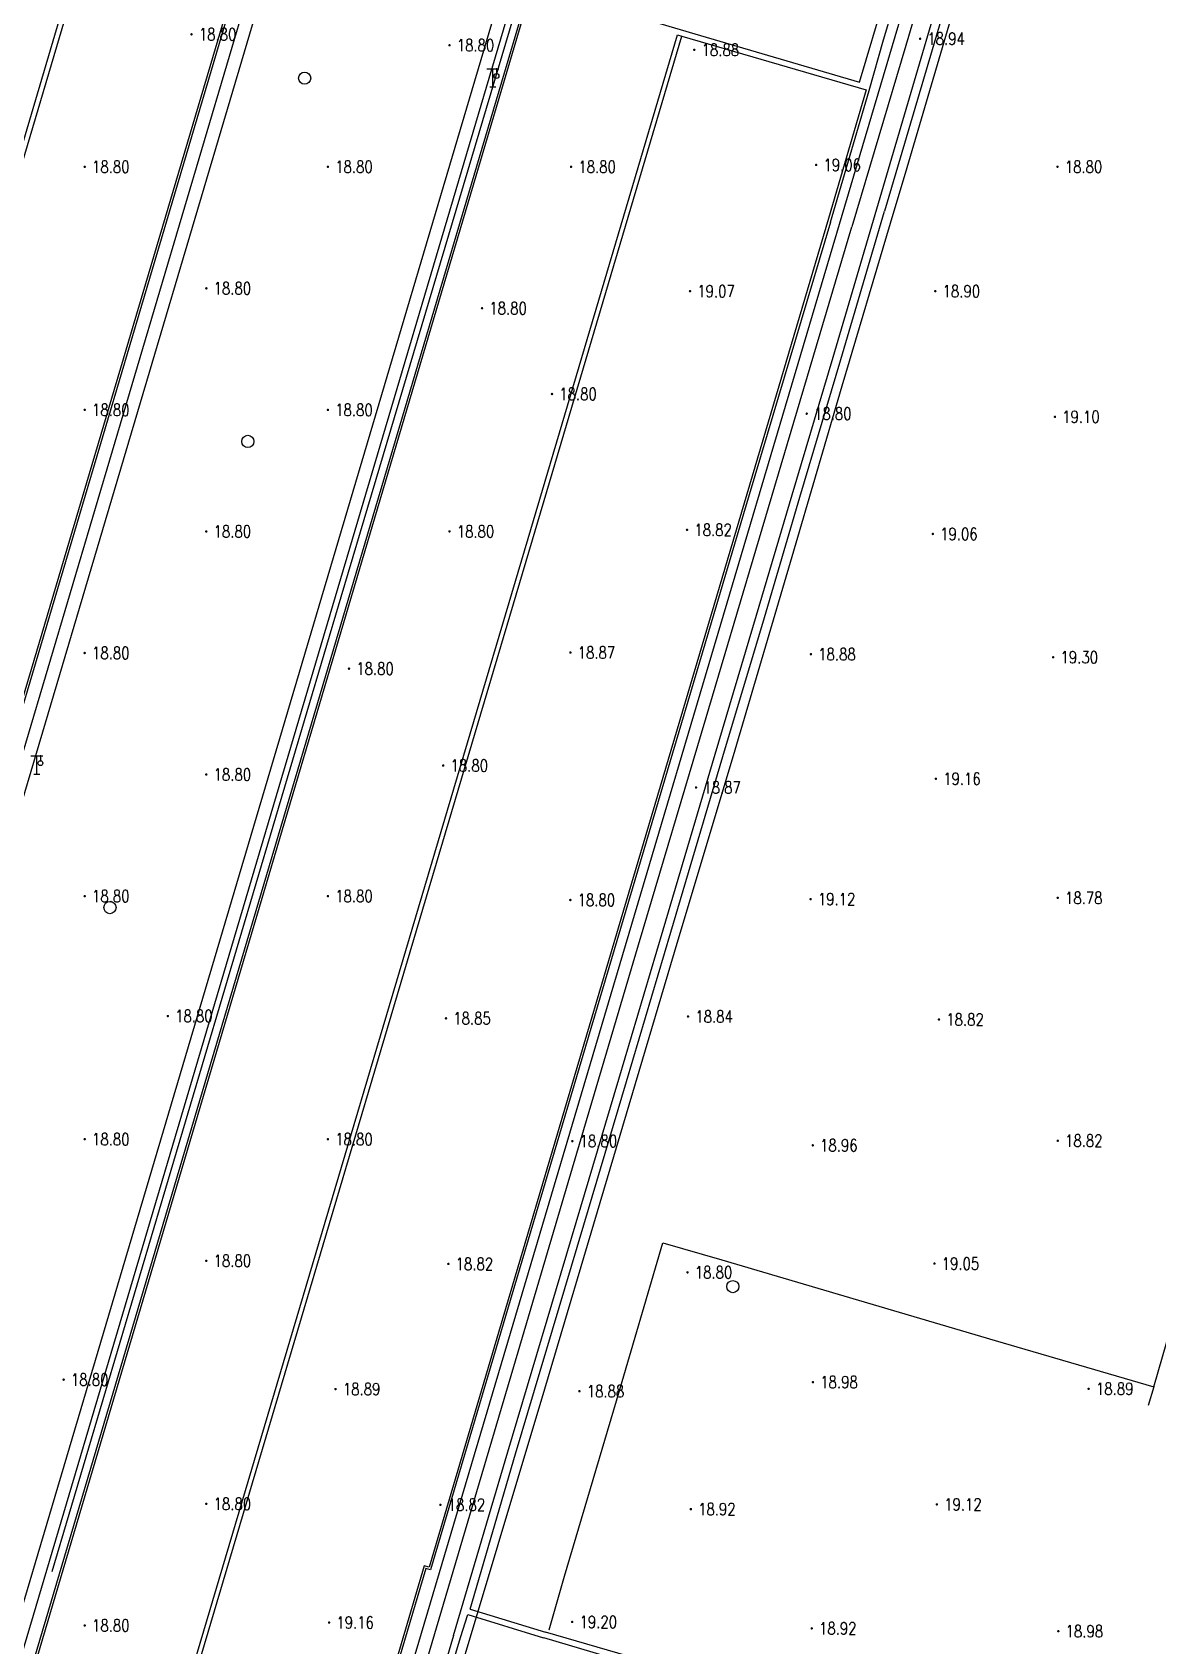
# Model space of a CAD drawing. Extents: x 404846 to 408477, y 3390929 to 3392894.
# Drawn here: x 407567 to 407659.6, y 3391312.7 to 3391445.4 of the extents above; entities that cross this region are included whole.
import ezdxf
from ezdxf.enums import TextEntityAlignment as Align

# ---------------------------------------------------------------- set-up
doc = ezdxf.new("R2010")
doc.units = 0
doc.header["$LTSCALE"] = 0.5
doc.header["$PDSIZE"] = 0.2
doc.layers.get('0').update_dxf_attribs({"linetype": 'CONTINUOUS'})
for name, color, linetype in [('3221', 6, 'CONTINUOUS'), ('DLSS', 4, 'CONTINUOUS'), ('GCD', 1, 'CONTINUOUS'), ('GXYZ', 2, 'CONTINUOUS'), ('JMD', 6, 'CONTINUOUS'), ('SXSS', 5, 'CONTINUOUS'), ('ZBTZ', 3, 'CONTINUOUS')]:
    doc.layers.add(name, color=color, linetype=linetype)
doc.styles.add('HZ', font='rs.shx', dxfattribs={"width": 0.8, "bigfont": 'hztxt.shx'})
doc.linetypes.add('1161', pattern='A,0,[149,AAA.SHX,S=0.15,R=0,X=0,Y=0],-1.6', length=1.6)
doc.linetypes.add('444', pattern='A,4.5,[145,AAA.SHX,S=1,R=0,X=0,Y=1],4.5,-0.5,[146,AAA.SHX,S=1,R=0,X=0,Y=0],-0.5', length=10)

# ---------------------------------------------------------------- blocks, each defined once
blk = doc.blocks.new('GC200')
at = {"linetype": 'Continuous', "const_width": 0.2, "flags": 128}
blk.add_lwpolyline([(-0.1, 0, 1), (0.1, 0, 1)], format="xyb", close=True, dxfattribs=at)
blk = doc.blocks.new('gc188')
blk.add_circle((0, 0), 1)
blk = doc.blocks.new('gc063')
for p, q in [((-1, 3), (1, 3)), ((0, 0), (0, 3)), ((0.6, 3), (0.6, 2.2)), ((-0.5, 0), (0.5, 0))]:
    blk.add_line(p, q)
blk.add_circle((0.6, 1.8), 0.4)
blk.add_point((0.6, 3))
blk.add_point((0.6, 3))

msp = doc.modelspace()

# ---------------------------------------------------------------- linework, layer by layer
at = {"layer": '3221', "color": 6}
for points in [[(407512.885, 3391315.165, 19.043), (407554.316, 3391454.965, 18.957), (407582.691, 3391550.721, 18.872), (407612.418, 3391541.902, 18.989), (407542.598, 3391306.362, 18.94)], [(407592.441, 3391291.533, 18.889), (407562.716, 3391300.346, 18.889), (407617.785, 3391486.088, 18.889), (407647.51, 3391477.275, 18.889)]]:
    msp.add_polyline3d(points, close=True, dxfattribs=at)
at = {"layer": 'JMD', "linetype": '444', "flags": 128}
for points, elevation in [([(407621.541, 3391445.303), (407635.07, 3391441.328), (407645.621, 3391476.739), (407647.439, 3391479.831), (407649.07, 3391479.388), (407650.969, 3391474.871), (407646.71, 3391460.496), (407643.459, 3391449.592), (407638.982, 3391434.296), (407637.585, 3391429.708)], 20.628), ([(407608.621, 3391449.166), (407621.541, 3391445.303)], 20.713), ([(407607.252, 3391448.871), (407592.422, 3391398.967), (407568.655, 3391318.794)], 20.857), ([(407637.585, 3391429.708), (407633.628, 3391416.343), (407629.52, 3391402.277), (407624.811, 3391386.389), (407619.831, 3391369.731), (407614.022, 3391350.164), (407609.172, 3391333.828), (407605.343, 3391321.014), (407602.233, 3391310.684)], 20.364), ([(407659.286, 3391334.018), (407661.831, 3391342.85), (407664.882, 3391352.863), (407667.43, 3391361.509), (407670.228, 3391371.093), (407673.304, 3391381.646), (407676.476, 3391392.312), (407679.181, 3391401.401), (407681.067, 3391407.523), (407683.569, 3391415.858), (407684.235, 3391418.209)], 20.772), ([(407609.542, 3391314.029), (407610.813, 3391318.443), (407615.081, 3391332.85), (407618.903, 3391345.847), (407623.768, 3391344.464)], 20.924), ([(407623.768, 3391344.464), (407646.231, 3391337.821), (407659.286, 3391334.018), (407658.812, 3391332.484)], 20.905)]:
    msp.add_lwpolyline(points, dxfattribs=dict(at, elevation=elevation))
at = {"layer": 'SXSS', "linetype": 'Continuous', "flags": 128}
for points, elevation in [([(407560.619, 3391417.273), (407569.971, 3391448.858), (407587.805, 3391509.034), (407587.848, 3391509.179), (407594.341, 3391531)], 19.067), ([(407561.001, 3391417.159), (407570.37, 3391448.74), (407588.203, 3391508.916), (407588.246, 3391509.061), (407594.74, 3391530.882)], 19.067), ([(407636.494, 3391430.92), (407643.119, 3391453.411), (407643.76, 3391453.222), (407637.135, 3391430.731)], 19.076), ([(407607.833, 3391403.794), (407620.108, 3391445.223)], 18.96), ([(407620.108, 3391445.223), (407620.463, 3391445.118)], 18.842), ([(407608.179, 3391403.692), (407620.463, 3391445.118)], 18.96), ([(407601.685, 3391313.558), (407606.159, 3391328.675), (407611.778, 3391347.519), (407615.273, 3391359.323), (407618.917, 3391371.596), (407623.207, 3391386.067), (407626.616, 3391397.502), (407629.536, 3391407.384), (407632.899, 3391418.718), (407636.494, 3391430.92)], 18.979), ([(407603.06, 3391315.725), (407606.8, 3391328.486), (407612.419, 3391347.328), (407615.914, 3391359.133), (407619.557, 3391371.406), (407623.848, 3391385.876), (407627.257, 3391397.312), (407630.177, 3391407.194), (407633.54, 3391418.529), (407637.135, 3391430.731)], 18.999), ([(407580.336, 3391311.16), (407607.833, 3391403.794)], 19.061), ([(407580.682, 3391311.058), (407608.179, 3391403.692)], 19.061), ([(407602.255, 3391313.388), (407602.88, 3391315.282)], 18.827), ([(407602.874, 3391315.284), (407609.101, 3391313.373)], 18.951), ([(407603.06, 3391315.725), (407609.242, 3391313.83)], 19.023), ([(407642.874, 3391304.058), (407609.242, 3391313.83)], 18.943), ([(407601.685, 3391313.558), (407599.235, 3391305.308), (407599.805, 3391305.139), (407602.255, 3391313.388)], 18.773), ([(407642.672, 3391303.378), (407609.108, 3391313.371)], 18.943)]:
    msp.add_lwpolyline(points, dxfattribs=dict(at, elevation=elevation))
at = {"layer": 'ZBTZ', "linetype": '1161', "flags": 128}
for points, elevation in [([(407600.205, 3391505.46), (407600.231, 3391505.349), (407544.135, 3391316.172), (407516.942, 3391324.236), (407573.038, 3391513.413), (407582.405, 3391545.002), (407597.21, 3391540.672)], 18.88), ([(407632.705, 3391429.827), (407635.868, 3391440.64), (407637.055, 3391444.816), (407638.629, 3391450.106), (407638.133, 3391450.297), (407641.984, 3391463.003), (407646.402, 3391477.786), (407648.602, 3391477.208), (407644.196, 3391462.358), (407638.898, 3391444.349), (407634.454, 3391429.439)], 19.019), ([(407563.947, 3391299.981), (407608.077, 3391448.947)], 18.891), ([(407620.463, 3391445.118), (407635.635, 3391440.7)], 18.89), ([(407635.635, 3391440.7), (407632.528, 3391430.116)], 19.03), ([(407632.528, 3391430.116), (407625.363, 3391405.968), (407615.67, 3391373.235), (407605.965, 3391340.428), (407599.682, 3391319.185), (407599.285, 3391319.293), (407594.712, 3391303.834), (407591.236, 3391291.996)], 19.045), ([(407632.705, 3391429.827), (407625.534, 3391405.84), (407615.854, 3391373.194), (407606.135, 3391340.377), (407599.802, 3391318.969), (407599.406, 3391319.077), (407594.882, 3391303.784), (407591.423, 3391291.944), (407593.517, 3391291.318), (407599.133, 3391310.292), (407603.261, 3391324.203), (407607.002, 3391336.885), (407611.835, 3391353.238), (407616.89, 3391370.36), (407622.467, 3391389.08), (407626.539, 3391402.829), (407630.511, 3391416.147), (407634.454, 3391429.439)], 19.052)]:
    msp.add_lwpolyline(points, dxfattribs=dict(at, elevation=elevation))
for points, elevation in [([(407543.639, 3391306.074), (407613.475, 3391541.588), (407611.376, 3391542.211), (407541.541, 3391306.696), (407543.639, 3391306.074)], 18.992), ([(407617.78, 3391486.089), (407616.738, 3391486.398), (407561.669, 3391300.656), (407562.711, 3391300.347), (407562.716, 3391300.346), (407563.753, 3391300.038), (407618.822, 3391485.78), (407617.78, 3391486.089)], 18.889)]:
    msp.add_lwpolyline(points, close=True, dxfattribs=dict(at, elevation=elevation))

# ---------------------------------------------------------------- block references
at = {"layer": 'DLSS', "linetype": 'Continuous', "xscale": 0.5, "yscale": 0.5}
for p in [(407604.923, 3391440.948, 19.01), (407567.415, 3391384.412, 18.861)]:
    msp.add_blockref('gc063', p, dxfattribs=at)
at = {"layer": 'GCD', "linetype": 'Continuous'}
ref = msp.add_blockref('GC200', (407580.145, 3391445.275, 18.8), dxfattribs=dict(at, xscale=0.5, yscale=0.5, zscale=0.5))
ref.add_attrib('height', '18.80', dxfattribs={"linetype": 'Continuous', "height": 1, "style": 'HZ', "width": 0.8}).set_placement((407580.745, 3391445.275, 18.8), align=Align.MIDDLE_LEFT)
ref = msp.add_blockref('GC200', (407640.058, 3391444.915, 18.94), dxfattribs=dict(at, xscale=0.5, yscale=0.5, zscale=0.5))
ref.add_attrib('height', '18.94', dxfattribs={"linetype": 'Continuous', "height": 1, "style": 'HZ', "width": 0.8}).set_placement((407640.658, 3391444.915, 18.94), align=Align.MIDDLE_LEFT)
ref = msp.add_blockref('GC200', (407601.358, 3391444.379, 18.8), dxfattribs=dict(at, xscale=0.5, yscale=0.5, zscale=0.5))
ref.add_attrib('height', '18.80', dxfattribs={"linetype": 'Continuous', "height": 1, "style": 'HZ', "width": 0.8}).set_placement((407601.958, 3391444.379, 18.8), align=Align.MIDDLE_LEFT)
ref = msp.add_blockref('GC200', (407621.491, 3391443.998, 18.88), dxfattribs=dict(at, xscale=0.5, yscale=0.5, zscale=0.5))
ref.add_attrib('height', '18.88', dxfattribs={"linetype": 'Continuous', "height": 1, "style": 'HZ', "width": 0.8}).set_placement((407622.091, 3391443.998, 18.88), align=Align.MIDDLE_LEFT)
ref = msp.add_blockref('GC200', (407571.358, 3391434.379, 18.8), dxfattribs=dict(at, xscale=0.5, yscale=0.5, zscale=0.5))
ref.add_attrib('height', '18.80', dxfattribs={"linetype": 'Continuous', "height": 1, "style": 'HZ', "width": 0.8}).set_placement((407571.958, 3391434.379, 18.8), align=Align.MIDDLE_LEFT)
ref = msp.add_blockref('GC200', (407591.358, 3391434.379, 18.8), dxfattribs=dict(at, xscale=0.5, yscale=0.5, zscale=0.5))
ref.add_attrib('height', '18.80', dxfattribs={"linetype": 'Continuous', "height": 1, "style": 'HZ', "width": 0.8}).set_placement((407591.958, 3391434.379, 18.8), align=Align.MIDDLE_LEFT)
ref = msp.add_blockref('GC200', (407611.358, 3391434.379, 18.8), dxfattribs=dict(at, xscale=0.5, yscale=0.5, zscale=0.5))
ref.add_attrib('height', '18.80', dxfattribs={"linetype": 'Continuous', "height": 1, "style": 'HZ', "width": 0.8}).set_placement((407611.958, 3391434.379, 18.8), align=Align.MIDDLE_LEFT)
ref = msp.add_blockref('GC200', (407631.513, 3391434.53, 19.06), dxfattribs=dict(at, xscale=0.5, yscale=0.5, zscale=0.5))
ref.add_attrib('height', '19.06', dxfattribs={"linetype": 'Continuous', "height": 1, "style": 'HZ', "width": 0.8}).set_placement((407632.113, 3391434.53, 19.06), align=Align.MIDDLE_LEFT)
ref = msp.add_blockref('GC200', (407651.358, 3391434.379, 18.8), dxfattribs=dict(at, xscale=0.5, yscale=0.5, zscale=0.5))
ref.add_attrib('height', '18.80', dxfattribs={"linetype": 'Continuous', "height": 1, "style": 'HZ', "width": 0.8}).set_placement((407651.958, 3391434.379, 18.8), align=Align.MIDDLE_LEFT)
ref = msp.add_blockref('GC200', (407581.358, 3391424.379, 18.8), dxfattribs=dict(at, xscale=0.5, yscale=0.5, zscale=0.5))
ref.add_attrib('height', '18.80', dxfattribs={"linetype": 'Continuous', "height": 1, "style": 'HZ', "width": 0.8}).set_placement((407581.958, 3391424.379, 18.8), align=Align.MIDDLE_LEFT)
ref = msp.add_blockref('GC200', (407621.138, 3391424.144, 19.074), dxfattribs=dict(at, xscale=0.5, yscale=0.5, zscale=0.5))
ref.add_attrib('height', '19.07', dxfattribs={"linetype": 'Continuous', "height": 1, "style": 'HZ', "width": 0.8}).set_placement((407621.738, 3391424.144, 19.074), align=Align.MIDDLE_LEFT)
ref = msp.add_blockref('GC200', (407641.311, 3391424.145, 18.9), dxfattribs=dict(at, xscale=0.5, yscale=0.5, zscale=0.5))
ref.add_attrib('height', '18.90', dxfattribs={"linetype": 'Continuous', "height": 1, "style": 'HZ', "width": 0.8}).set_placement((407641.911, 3391424.145, 18.9), align=Align.MIDDLE_LEFT)
ref = msp.add_blockref('GC200', (407604.034, 3391422.739, 18.8), dxfattribs=dict(at, xscale=0.5, yscale=0.5, zscale=0.5))
ref.add_attrib('height', '18.80', dxfattribs={"linetype": 'Continuous', "height": 1, "style": 'HZ', "width": 0.8}).set_placement((407604.634, 3391422.739, 18.8), align=Align.MIDDLE_LEFT)
ref = msp.add_blockref('GC200', (407609.788, 3391415.685, 18.8), dxfattribs=dict(at, xscale=0.5, yscale=0.5, zscale=0.5))
ref.add_attrib('height', '18.80', dxfattribs={"linetype": 'Continuous', "height": 1, "style": 'HZ', "width": 0.8}).set_placement((407610.388, 3391415.685, 18.8), align=Align.MIDDLE_LEFT)
ref = msp.add_blockref('GC200', (407571.358, 3391414.379, 18.8), dxfattribs=dict(at, xscale=0.5, yscale=0.5, zscale=0.5))
ref.add_attrib('height', '18.80', dxfattribs={"linetype": 'Continuous', "height": 1, "style": 'HZ', "width": 0.8}).set_placement((407571.958, 3391414.379, 18.8), align=Align.MIDDLE_LEFT)
ref = msp.add_blockref('GC200', (407591.358, 3391414.379, 18.8), dxfattribs=dict(at, xscale=0.5, yscale=0.5, zscale=0.5))
ref.add_attrib('height', '18.80', dxfattribs={"linetype": 'Continuous', "height": 1, "style": 'HZ', "width": 0.8}).set_placement((407591.958, 3391414.379, 18.8), align=Align.MIDDLE_LEFT)
ref = msp.add_blockref('GC200', (407630.736, 3391414.068, 18.8), dxfattribs=dict(at, xscale=0.5, yscale=0.5, zscale=0.5))
ref.add_attrib('height', '18.80', dxfattribs={"linetype": 'Continuous', "height": 1, "style": 'HZ', "width": 0.8}).set_placement((407631.336, 3391414.068, 18.8), align=Align.MIDDLE_LEFT)
ref = msp.add_blockref('GC200', (407651.143, 3391413.808, 19.1), dxfattribs=dict(at, xscale=0.5, yscale=0.5, zscale=0.5))
ref.add_attrib('height', '19.10', dxfattribs={"linetype": 'Continuous', "height": 1, "style": 'HZ', "width": 0.8}).set_placement((407651.743, 3391413.808, 19.1), align=Align.MIDDLE_LEFT)
ref = msp.add_blockref('GC200', (407581.358, 3391404.379, 18.8), dxfattribs=dict(at, xscale=0.5, yscale=0.5, zscale=0.5))
ref.add_attrib('height', '18.80', dxfattribs={"linetype": 'Continuous', "height": 1, "style": 'HZ', "width": 0.8}).set_placement((407581.958, 3391404.379, 18.8), align=Align.MIDDLE_LEFT)
ref = msp.add_blockref('GC200', (407601.358, 3391404.379, 18.8), dxfattribs=dict(at, xscale=0.5, yscale=0.5, zscale=0.5))
ref.add_attrib('height', '18.80', dxfattribs={"linetype": 'Continuous', "height": 1, "style": 'HZ', "width": 0.8}).set_placement((407601.958, 3391404.379, 18.8), align=Align.MIDDLE_LEFT)
ref = msp.add_blockref('GC200', (407620.894, 3391404.507, 18.823), dxfattribs=dict(at, xscale=0.5, yscale=0.5, zscale=0.5))
ref.add_attrib('height', '18.82', dxfattribs={"linetype": 'Continuous', "height": 1, "style": 'HZ', "width": 0.8}).set_placement((407621.494, 3391404.507, 18.823), align=Align.MIDDLE_LEFT)
ref = msp.add_blockref('GC200', (407641.104, 3391404.171, 19.06), dxfattribs=dict(at, xscale=0.5, yscale=0.5, zscale=0.5))
ref.add_attrib('height', '19.06', dxfattribs={"linetype": 'Continuous', "height": 1, "style": 'HZ', "width": 0.8}).set_placement((407641.704, 3391404.171, 19.06), align=Align.MIDDLE_LEFT)
ref = msp.add_blockref('GC200', (407571.358, 3391394.379, 18.8), dxfattribs=dict(at, xscale=0.5, yscale=0.5, zscale=0.5))
ref.add_attrib('height', '18.80', dxfattribs={"linetype": 'Continuous', "height": 1, "style": 'HZ', "width": 0.8}).set_placement((407571.958, 3391394.379, 18.8), align=Align.MIDDLE_LEFT)
ref = msp.add_blockref('GC200', (407611.303, 3391394.416, 18.869), dxfattribs=dict(at, xscale=0.5, yscale=0.5, zscale=0.5))
ref.add_attrib('height', '18.87', dxfattribs={"linetype": 'Continuous', "height": 1, "style": 'HZ', "width": 0.8}).set_placement((407611.903, 3391394.416, 18.869), align=Align.MIDDLE_LEFT)
ref = msp.add_blockref('GC200', (407631.077, 3391394.283, 18.88), dxfattribs=dict(at, xscale=0.5, yscale=0.5, zscale=0.5))
ref.add_attrib('height', '18.88', dxfattribs={"linetype": 'Continuous', "height": 1, "style": 'HZ', "width": 0.8}).set_placement((407631.677, 3391394.283, 18.88), align=Align.MIDDLE_LEFT)
ref = msp.add_blockref('GC200', (407593.092, 3391393.093, 18.8), dxfattribs=dict(at, xscale=0.5, yscale=0.5, zscale=0.5))
ref.add_attrib('height', '18.80', dxfattribs={"linetype": 'Continuous', "height": 1, "style": 'HZ', "width": 0.8}).set_placement((407593.692, 3391393.093, 18.8), align=Align.MIDDLE_LEFT)
ref = msp.add_blockref('GC200', (407651.006, 3391394.03, 19.3), dxfattribs=dict(at, xscale=0.5, yscale=0.5, zscale=0.5))
ref.add_attrib('height', '19.30', dxfattribs={"linetype": 'Continuous', "height": 1, "style": 'HZ', "width": 0.8}).set_placement((407651.606, 3391394.03, 19.3), align=Align.MIDDLE_LEFT)
ref = msp.add_blockref('GC200', (407600.84, 3391385.123, 18.8), dxfattribs=dict(at, xscale=0.5, yscale=0.5, zscale=0.5))
ref.add_attrib('height', '18.80', dxfattribs={"linetype": 'Continuous', "height": 1, "style": 'HZ', "width": 0.8}).set_placement((407601.44, 3391385.123, 18.8), align=Align.MIDDLE_LEFT)
ref = msp.add_blockref('GC200', (407581.358, 3391384.379, 18.8), dxfattribs=dict(at, xscale=0.5, yscale=0.5, zscale=0.5))
ref.add_attrib('height', '18.80', dxfattribs={"linetype": 'Continuous', "height": 1, "style": 'HZ', "width": 0.8}).set_placement((407581.958, 3391384.379, 18.8), align=Align.MIDDLE_LEFT)
ref = msp.add_blockref('GC200', (407641.358, 3391384.033, 19.16), dxfattribs=dict(at, xscale=0.5, yscale=0.5, zscale=0.5))
ref.add_attrib('height', '19.16', dxfattribs={"linetype": 'Continuous', "height": 1, "style": 'HZ', "width": 0.8}).set_placement((407641.958, 3391384.033, 19.16), align=Align.MIDDLE_LEFT)
ref = msp.add_blockref('GC200', (407621.638, 3391383.318, 18.869), dxfattribs=dict(at, xscale=0.5, yscale=0.5, zscale=0.5))
ref.add_attrib('height', '18.87', dxfattribs={"linetype": 'Continuous', "height": 1, "style": 'HZ', "width": 0.8}).set_placement((407622.238, 3391383.318, 18.869), align=Align.MIDDLE_LEFT)
ref = msp.add_blockref('GC200', (407571.358, 3391374.379, 18.8), dxfattribs=dict(at, xscale=0.5, yscale=0.5, zscale=0.5))
ref.add_attrib('height', '18.80', dxfattribs={"linetype": 'Continuous', "height": 1, "style": 'HZ', "width": 0.8}).set_placement((407571.958, 3391374.379, 18.8), align=Align.MIDDLE_LEFT)
ref = msp.add_blockref('GC200', (407591.358, 3391374.379, 18.8), dxfattribs=dict(at, xscale=0.5, yscale=0.5, zscale=0.5))
ref.add_attrib('height', '18.80', dxfattribs={"linetype": 'Continuous', "height": 1, "style": 'HZ', "width": 0.8}).set_placement((407591.958, 3391374.379, 18.8), align=Align.MIDDLE_LEFT)
ref = msp.add_blockref('GC200', (407611.297, 3391374.062, 18.8), dxfattribs=dict(at, xscale=0.5, yscale=0.5, zscale=0.5))
ref.add_attrib('height', '18.80', dxfattribs={"linetype": 'Continuous', "height": 1, "style": 'HZ', "width": 0.8}).set_placement((407611.897, 3391374.062, 18.8), align=Align.MIDDLE_LEFT)
ref = msp.add_blockref('GC200', (407631.055, 3391374.129, 19.12), dxfattribs=dict(at, xscale=0.5, yscale=0.5, zscale=0.5))
ref.add_attrib('height', '19.12', dxfattribs={"linetype": 'Continuous', "height": 1, "style": 'HZ', "width": 0.8}).set_placement((407631.655, 3391374.129, 19.12), align=Align.MIDDLE_LEFT)
ref = msp.add_blockref('GC200', (407651.377, 3391374.235, 18.777), dxfattribs=dict(at, xscale=0.5, yscale=0.5, zscale=0.5))
ref.add_attrib('height', '18.78', dxfattribs={"linetype": 'Continuous', "height": 1, "style": 'HZ', "width": 0.8}).set_placement((407651.977, 3391374.235, 18.777), align=Align.MIDDLE_LEFT)
ref = msp.add_blockref('GC200', (407578.191, 3391364.513, 18.8), dxfattribs=dict(at, xscale=0.5, yscale=0.5, zscale=0.5))
ref.add_attrib('height', '18.80', dxfattribs={"linetype": 'Continuous', "height": 1, "style": 'HZ', "width": 0.8}).set_placement((407578.791, 3391364.513, 18.8), align=Align.MIDDLE_LEFT)
ref = msp.add_blockref('GC200', (407601.072, 3391364.323, 18.846), dxfattribs=dict(at, xscale=0.5, yscale=0.5, zscale=0.5))
ref.add_attrib('height', '18.85', dxfattribs={"linetype": 'Continuous', "height": 1, "style": 'HZ', "width": 0.8}).set_placement((407601.672, 3391364.323, 18.846), align=Align.MIDDLE_LEFT)
ref = msp.add_blockref('GC200', (407620.976, 3391364.47, 18.84), dxfattribs=dict(at, xscale=0.5, yscale=0.5, zscale=0.5))
ref.add_attrib('height', '18.84', dxfattribs={"linetype": 'Continuous', "height": 1, "style": 'HZ', "width": 0.8}).set_placement((407621.576, 3391364.47, 18.84), align=Align.MIDDLE_LEFT)
ref = msp.add_blockref('GC200', (407641.612, 3391364.227, 18.823), dxfattribs=dict(at, xscale=0.5, yscale=0.5, zscale=0.5))
ref.add_attrib('height', '18.82', dxfattribs={"linetype": 'Continuous', "height": 1, "style": 'HZ', "width": 0.8}).set_placement((407642.212, 3391364.227, 18.823), align=Align.MIDDLE_LEFT)
ref = msp.add_blockref('GC200', (407571.358, 3391354.379, 18.8), dxfattribs=dict(at, xscale=0.5, yscale=0.5, zscale=0.5))
ref.add_attrib('height', '18.80', dxfattribs={"linetype": 'Continuous', "height": 1, "style": 'HZ', "width": 0.8}).set_placement((407571.958, 3391354.379, 18.8), align=Align.MIDDLE_LEFT)
ref = msp.add_blockref('GC200', (407591.358, 3391354.379, 18.8), dxfattribs=dict(at, xscale=0.5, yscale=0.5, zscale=0.5))
ref.add_attrib('height', '18.80', dxfattribs={"linetype": 'Continuous', "height": 1, "style": 'HZ', "width": 0.8}).set_placement((407591.958, 3391354.379, 18.8), align=Align.MIDDLE_LEFT)
ref = msp.add_blockref('GC200', (407611.462, 3391354.227, 18.8), dxfattribs=dict(at, xscale=0.5, yscale=0.5, zscale=0.5))
ref.add_attrib('height', '18.80', dxfattribs={"linetype": 'Continuous', "height": 1, "style": 'HZ', "width": 0.8}).set_placement((407612.062, 3391354.227, 18.8), align=Align.MIDDLE_LEFT)
ref = msp.add_blockref('GC200', (407631.234, 3391353.878, 18.96), dxfattribs=dict(at, xscale=0.5, yscale=0.5, zscale=0.5))
ref.add_attrib('height', '18.96', dxfattribs={"linetype": 'Continuous', "height": 1, "style": 'HZ', "width": 0.8}).set_placement((407631.834, 3391353.878, 18.96), align=Align.MIDDLE_LEFT)
ref = msp.add_blockref('GC200', (407651.378, 3391354.256, 18.823), dxfattribs=dict(at, xscale=0.5, yscale=0.5, zscale=0.5))
ref.add_attrib('height', '18.82', dxfattribs={"linetype": 'Continuous', "height": 1, "style": 'HZ', "width": 0.8}).set_placement((407651.978, 3391354.256, 18.823), align=Align.MIDDLE_LEFT)
ref = msp.add_blockref('GC200', (407581.358, 3391344.379, 18.8), dxfattribs=dict(at, xscale=0.5, yscale=0.5, zscale=0.5))
ref.add_attrib('height', '18.80', dxfattribs={"linetype": 'Continuous', "height": 1, "style": 'HZ', "width": 0.8}).set_placement((407581.958, 3391344.379, 18.8), align=Align.MIDDLE_LEFT)
ref = msp.add_blockref('GC200', (407601.265, 3391344.12, 18.823), dxfattribs=dict(at, xscale=0.5, yscale=0.5, zscale=0.5))
ref.add_attrib('height', '18.82', dxfattribs={"linetype": 'Continuous', "height": 1, "style": 'HZ', "width": 0.8}).set_placement((407601.865, 3391344.12, 18.823), align=Align.MIDDLE_LEFT)
ref = msp.add_blockref('GC200', (407641.238, 3391344.149, 19.051), dxfattribs=dict(at, xscale=0.5, yscale=0.5, zscale=0.5))
ref.add_attrib('height', '19.05', dxfattribs={"linetype": 'Continuous', "height": 1, "style": 'HZ', "width": 0.8}).set_placement((407641.838, 3391344.149, 19.051), align=Align.MIDDLE_LEFT)
ref = msp.add_blockref('GC200', (407620.931, 3391343.427, 18.8), dxfattribs=dict(at, xscale=0.5, yscale=0.5, zscale=0.5))
ref.add_attrib('height', '18.80', dxfattribs={"linetype": 'Continuous', "height": 1, "style": 'HZ', "width": 0.8}).set_placement((407621.531, 3391343.427, 18.8), align=Align.MIDDLE_LEFT)
ref = msp.add_blockref('GC200', (407569.628, 3391334.599, 18.8), dxfattribs=dict(at, xscale=0.5, yscale=0.5, zscale=0.5))
ref.add_attrib('height', '18.80', dxfattribs={"linetype": 'Continuous', "height": 1, "style": 'HZ', "width": 0.8}).set_placement((407570.228, 3391334.599, 18.8), align=Align.MIDDLE_LEFT)
ref = msp.add_blockref('GC200', (407591.987, 3391333.824, 18.891), dxfattribs=dict(at, xscale=0.5, yscale=0.5, zscale=0.5))
ref.add_attrib('height', '18.89', dxfattribs={"linetype": 'Continuous', "height": 1, "style": 'HZ', "width": 0.8}).set_placement((407592.587, 3391333.824, 18.891), align=Align.MIDDLE_LEFT)
ref = msp.add_blockref('GC200', (407612.047, 3391333.653, 18.88), dxfattribs=dict(at, xscale=0.5, yscale=0.5, zscale=0.5))
ref.add_attrib('height', '18.88', dxfattribs={"linetype": 'Continuous', "height": 1, "style": 'HZ', "width": 0.8}).set_placement((407612.647, 3391333.653, 18.88), align=Align.MIDDLE_LEFT)
ref = msp.add_blockref('GC200', (407631.248, 3391334.4, 18.983), dxfattribs=dict(at, xscale=0.5, yscale=0.5, zscale=0.5))
ref.add_attrib('height', '18.98', dxfattribs={"linetype": 'Continuous', "height": 1, "style": 'HZ', "width": 0.8}).set_placement((407631.848, 3391334.4, 18.983), align=Align.MIDDLE_LEFT)
ref = msp.add_blockref('GC200', (407653.92, 3391333.849, 18.891), dxfattribs=dict(at, xscale=0.5, yscale=0.5, zscale=0.5))
ref.add_attrib('height', '18.89', dxfattribs={"linetype": 'Continuous', "height": 1, "style": 'HZ', "width": 0.8}).set_placement((407654.52, 3391333.849, 18.891), align=Align.MIDDLE_LEFT)
ref = msp.add_blockref('GC200', (407581.358, 3391324.379, 18.8), dxfattribs=dict(at, xscale=0.5, yscale=0.5, zscale=0.5))
ref.add_attrib('height', '18.80', dxfattribs={"linetype": 'Continuous', "height": 1, "style": 'HZ', "width": 0.8}).set_placement((407581.958, 3391324.379, 18.8), align=Align.MIDDLE_LEFT)
ref = msp.add_blockref('GC200', (407600.61, 3391324.306, 18.823), dxfattribs=dict(at, xscale=0.5, yscale=0.5, zscale=0.5))
ref.add_attrib('height', '18.82', dxfattribs={"linetype": 'Continuous', "height": 1, "style": 'HZ', "width": 0.8}).set_placement((407601.21, 3391324.306, 18.823), align=Align.MIDDLE_LEFT)
ref = msp.add_blockref('GC200', (407621.206, 3391323.948, 18.92), dxfattribs=dict(at, xscale=0.5, yscale=0.5, zscale=0.5))
ref.add_attrib('height', '18.92', dxfattribs={"linetype": 'Continuous', "height": 1, "style": 'HZ', "width": 0.8}).set_placement((407621.806, 3391323.948, 18.92), align=Align.MIDDLE_LEFT)
ref = msp.add_blockref('GC200', (407641.44, 3391324.338, 19.12), dxfattribs=dict(at, xscale=0.5, yscale=0.5, zscale=0.5))
ref.add_attrib('height', '19.12', dxfattribs={"linetype": 'Continuous', "height": 1, "style": 'HZ', "width": 0.8}).set_placement((407642.04, 3391324.338, 19.12), align=Align.MIDDLE_LEFT)
ref = msp.add_blockref('GC200', (407591.454, 3391314.617, 19.16), dxfattribs=dict(at, xscale=0.5, yscale=0.5, zscale=0.5))
ref.add_attrib('height', '19.16', dxfattribs={"linetype": 'Continuous', "height": 1, "style": 'HZ', "width": 0.8}).set_placement((407592.054, 3391314.617, 19.16), align=Align.MIDDLE_LEFT)
ref = msp.add_blockref('GC200', (407611.45, 3391314.671, 19.2), dxfattribs=dict(at, xscale=0.5, yscale=0.5, zscale=0.5))
ref.add_attrib('height', '19.20', dxfattribs={"linetype": 'Continuous', "height": 1, "style": 'HZ', "width": 0.8}).set_placement((407612.05, 3391314.671, 19.2), align=Align.MIDDLE_LEFT)
ref = msp.add_blockref('GC200', (407571.358, 3391314.379, 18.8), dxfattribs=dict(at, xscale=0.5, yscale=0.5, zscale=0.5))
ref.add_attrib('height', '18.80', dxfattribs={"linetype": 'Continuous', "height": 1, "style": 'HZ', "width": 0.8}).set_placement((407571.958, 3391314.379, 18.8), align=Align.MIDDLE_LEFT)
ref = msp.add_blockref('GC200', (407631.147, 3391314.141, 18.92), dxfattribs=dict(at, xscale=0.5, yscale=0.5, zscale=0.5))
ref.add_attrib('height', '18.92', dxfattribs={"linetype": 'Continuous', "height": 1, "style": 'HZ', "width": 0.8}).set_placement((407631.747, 3391314.141, 18.92), align=Align.MIDDLE_LEFT)
ref = msp.add_blockref('GC200', (407651.429, 3391313.904, 18.983), dxfattribs=dict(at, xscale=0.5, yscale=0.5, zscale=0.5))
ref.add_attrib('height', '18.98', dxfattribs={"linetype": 'Continuous', "height": 1, "style": 'HZ', "width": 0.8}).set_placement((407652.029, 3391313.904, 18.983), align=Align.MIDDLE_LEFT)
at = {"layer": 'GXYZ', "linetype": 'Continuous', "xscale": 0.5, "yscale": 0.5}
for p in [(407589.445, 3391441.665, 19.064), (407584.767, 3391411.786, 18.958), (407573.435, 3391373.435, 18.751), (407624.658, 3391342.255, 18.881)]:
    msp.add_blockref('gc188', p, dxfattribs=at)

doc.saveas('drawing.dxf')
